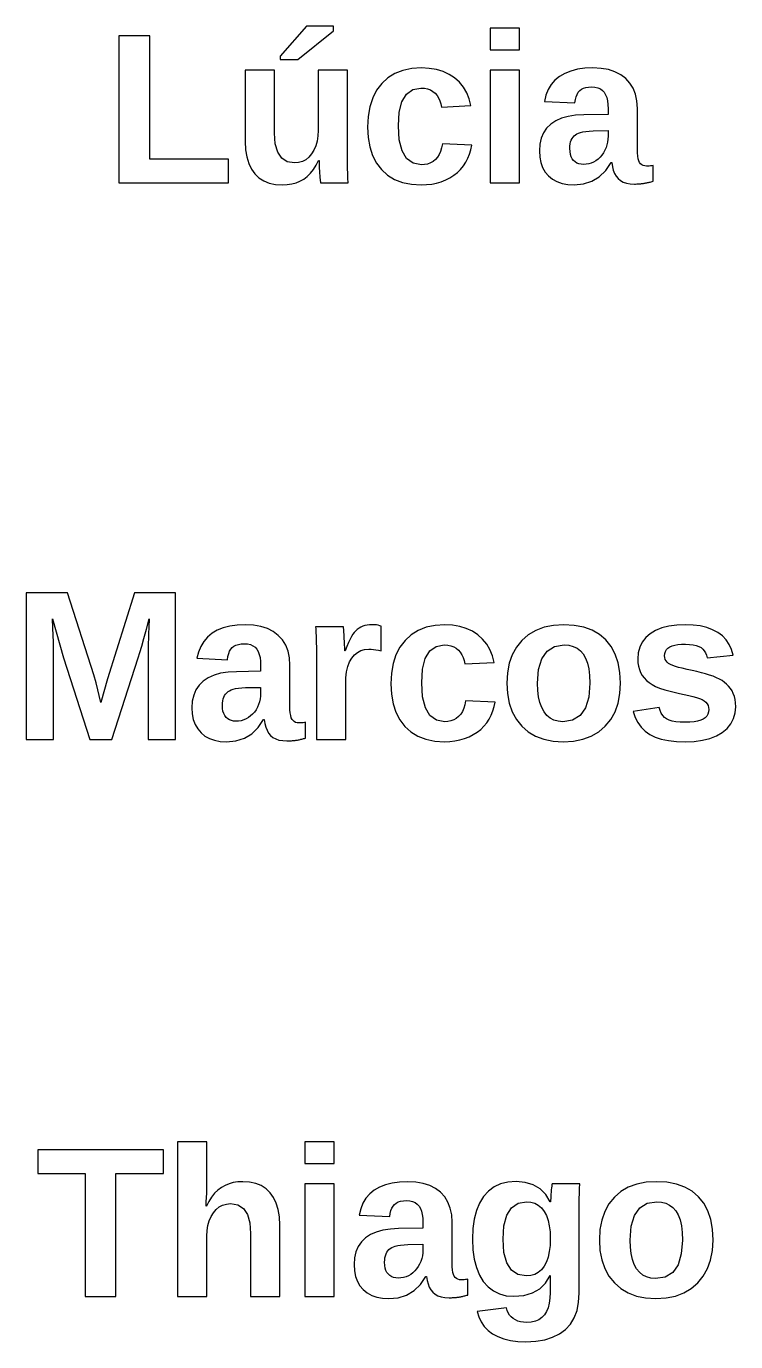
# Model space of a CAD drawing. Header units: metres. Extents: x 18 to 589, y 31 to 387.
# Drawn here: x 321.7 to 358.7, y 57.3 to 125.8 of the extents above; entities that cross this region are included whole.
import ezdxf

# ---------------------------------------------------------------- set-up
doc = ezdxf.new("R2010")
doc.units = ezdxf.units.M

msp = doc.modelspace()

# ---------------------------------------------------------------- linework, layer by layer
for p, q in [((336.337, 125.826), (334.97, 124.264)), ((335.892, 124.096), (337.737, 125.593)), ((337.737, 125.826), (336.337, 125.826)), ((337.737, 125.593), (337.737, 125.826)), ((347.421, 125.729), (345.896, 125.729)), ((345.896, 125.729), (345.896, 124.606)), ((347.421, 124.606), (347.421, 125.729)), ((328.174, 125.322), (326.573, 125.322)), ((326.573, 125.322), (326.573, 117.678)), ((328.174, 118.915), (328.174, 125.322)), ((334.97, 124.264), (334.97, 124.096)), ((334.97, 124.096), (335.892, 124.096)), ((345.896, 124.606), (347.421, 124.606)), ((334.671, 123.548), (333.147, 123.548)), ((333.147, 123.548), (333.147, 119.821)), ((334.671, 120.255), (334.671, 123.548)), ((338.469, 123.548), (336.945, 123.548)), ((336.945, 123.548), (336.945, 120.401)), ((338.469, 118.991), (338.469, 123.548)), ((340.936, 123.364), (340.57, 123.137)), ((341.352, 123.527), (340.936, 123.364)), ((341.817, 123.624), (341.352, 123.527)), ((342.33, 123.656), (341.817, 123.624)), ((342.73, 123.635), (342.33, 123.656)), ((343.102, 123.573), (342.73, 123.635)), ((343.445, 123.469), (343.102, 123.573)), ((343.759, 123.323), (343.445, 123.469)), ((344.044, 123.136), (343.759, 123.323)), ((347.421, 123.548), (345.896, 123.548)), ((345.896, 123.548), (345.896, 117.678)), ((347.421, 117.678), (347.421, 123.548)), ((349.784, 123.373), (349.511, 123.214)), ((350.095, 123.497), (349.784, 123.373)), ((350.442, 123.586), (350.095, 123.497)), ((350.827, 123.639), (350.442, 123.586)), ((351.249, 123.656), (350.827, 123.639)), ((351.674, 123.634), (351.249, 123.656)), ((352.057, 123.569), (351.674, 123.634)), ((352.4, 123.459), (352.057, 123.569)), ((352.702, 123.306), (352.4, 123.459)), ((352.964, 123.108), (352.702, 123.306)), ((340.252, 122.845), (339.989, 122.495)), ((340.57, 123.137), (340.252, 122.845)), ((344.296, 122.911), (344.044, 123.136)), ((344.506, 122.656), (344.296, 122.911)), ((344.677, 122.368), (344.506, 122.656)), ((349.079, 122.794), (348.922, 122.534)), ((349.275, 123.021), (349.079, 122.794)), ((349.511, 123.214), (349.275, 123.021)), ((350.757, 122.6), (350.882, 122.638)), ((350.882, 122.638), (351.024, 122.661)), ((351.024, 122.661), (351.184, 122.669)), ((351.184, 122.669), (351.356, 122.658)), ((351.356, 122.658), (351.508, 122.624)), ((351.508, 122.624), (351.639, 122.568)), ((353.18, 122.871), (352.964, 123.108)), ((353.349, 122.596), (353.18, 122.871)), ((339.784, 122.094), (339.637, 121.641)), ((339.989, 122.495), (339.784, 122.094)), ((341.309, 121.9), (341.544, 122.294)), ((341.544, 122.294), (341.874, 122.531)), ((341.874, 122.531), (342.298, 122.609)), ((342.298, 122.609), (342.48, 122.599)), ((342.48, 122.599), (342.645, 122.566)), ((342.645, 122.566), (342.792, 122.513)), ((342.792, 122.513), (342.923, 122.437)), ((342.923, 122.437), (343.036, 122.341)), ((343.036, 122.341), (343.132, 122.226)), ((343.132, 122.226), (343.213, 122.097)), ((343.213, 122.097), (343.278, 121.953)), ((343.278, 121.953), (343.327, 121.795)), ((344.807, 122.049), (344.677, 122.368)), ((344.896, 121.698), (344.807, 122.049)), ((348.805, 122.241), (348.727, 121.915)), ((348.922, 122.534), (348.805, 122.241)), ((350.316, 121.839), (350.342, 122.007)), ((350.342, 122.007), (350.379, 122.154)), ((350.379, 122.154), (350.429, 122.282)), ((350.429, 122.282), (350.49, 122.389)), ((350.49, 122.389), (350.563, 122.476)), ((350.563, 122.476), (350.651, 122.546)), ((350.651, 122.546), (350.757, 122.6)), ((351.639, 122.568), (351.75, 122.49)), ((351.75, 122.49), (351.841, 122.39)), ((351.841, 122.39), (351.913, 122.266)), ((351.913, 122.266), (351.969, 122.119)), ((351.969, 122.119), (352.009, 121.948)), ((352.009, 121.948), (352.033, 121.753)), ((353.469, 122.285), (353.349, 122.596)), ((353.542, 121.937), (353.469, 122.285)), ((353.566, 121.551), (353.542, 121.937)), ((339.637, 121.641), (339.549, 121.136)), ((341.12, 120.64), (341.168, 121.349)), ((341.168, 121.349), (341.309, 121.9)), ((343.327, 121.795), (343.361, 121.622)), ((343.361, 121.622), (344.896, 121.698)), ((348.727, 121.915), (350.316, 121.839)), ((352.033, 121.753), (352.041, 121.535)), ((352.041, 121.535), (352.041, 121.237)), ((353.566, 119.414), (353.566, 121.551)), ((339.549, 121.136), (339.52, 120.58)), ((339.52, 120.58), (339.549, 120.037)), ((341.168, 119.91), (341.12, 120.64)), ((349.055, 120.727), (348.841, 120.518)), ((349.314, 120.899), (349.055, 120.727)), ((349.616, 121.034), (349.314, 120.899)), ((349.96, 121.132), (349.616, 121.034)), ((350.347, 121.192), (349.96, 121.132)), ((350.777, 121.215), (350.347, 121.192)), ((352.041, 121.237), (350.777, 121.215)), ((334.713, 119.698), (334.671, 120.255)), ((336.931, 120.115), (336.89, 119.85)), ((336.945, 120.401), (336.931, 120.115)), ((339.549, 120.037), (339.636, 119.544)), ((341.312, 119.342), (341.168, 119.91)), ((348.556, 119.998), (348.485, 119.685)), ((348.675, 120.275), (348.556, 119.998)), ((348.841, 120.518), (348.675, 120.275)), ((350.092, 119.801), (350.125, 119.895)), ((350.125, 119.895), (350.167, 119.978)), ((350.167, 119.978), (350.218, 120.052)), ((350.218, 120.052), (350.277, 120.118)), ((350.277, 120.118), (350.345, 120.176)), ((350.345, 120.176), (350.421, 120.226)), ((350.421, 120.226), (350.506, 120.268)), ((350.506, 120.268), (350.607, 120.303)), ((350.607, 120.303), (350.734, 120.333)), ((350.734, 120.333), (350.884, 120.356)), ((350.884, 120.356), (351.06, 120.373)), ((351.06, 120.373), (351.26, 120.385)), ((351.26, 120.385), (352.041, 120.396)), ((352.035, 119.945), (352.014, 119.796)), ((352.041, 120.098), (352.035, 119.945)), ((352.041, 120.396), (352.041, 120.098)), ((333.147, 119.821), (333.167, 119.4)), ((333.167, 119.4), (333.227, 119.021)), ((334.838, 119.265), (334.713, 119.698)), ((335.046, 118.956), (334.838, 119.265)), ((336.727, 119.384), (336.605, 119.183)), ((336.822, 119.606), (336.727, 119.384)), ((336.89, 119.85), (336.822, 119.606)), ((339.636, 119.544), (339.782, 119.1)), ((341.552, 118.936), (341.312, 119.342)), ((343.318, 119.31), (343.245, 119.147)), ((343.373, 119.495), (343.318, 119.31)), ((343.41, 119.702), (343.373, 119.495)), ((344.94, 119.631), (343.41, 119.702)), ((344.832, 119.17), (344.896, 119.395)), ((344.896, 119.395), (344.94, 119.631)), ((348.485, 119.685), (348.461, 119.338)), ((348.461, 119.338), (348.48, 119.017)), ((350.05, 119.457), (350.055, 119.582)), ((350.058, 119.299), (350.05, 119.457)), ((350.055, 119.582), (350.069, 119.697)), ((350.081, 119.158), (350.058, 119.299)), ((350.069, 119.697), (350.092, 119.801)), ((351.801, 119.236), (351.718, 119.116)), ((351.873, 119.368), (351.801, 119.236)), ((351.934, 119.507), (351.873, 119.368)), ((351.981, 119.65), (351.934, 119.507)), ((352.014, 119.796), (351.981, 119.65)), ((353.57, 119.229), (353.566, 119.414)), ((353.584, 119.068), (353.57, 119.229)), ((332.275, 118.915), (328.174, 118.915)), ((332.275, 117.678), (332.275, 118.915)), ((333.227, 119.021), (333.327, 118.685)), ((333.327, 118.685), (333.466, 118.392)), ((335.338, 118.771), (335.046, 118.956)), ((335.713, 118.709), (335.338, 118.771)), ((335.926, 118.728), (335.713, 118.709)), ((336.121, 118.785), (335.926, 118.728)), ((336.3, 118.88), (336.121, 118.785)), ((336.461, 119.013), (336.3, 118.88)), ((336.605, 119.183), (336.461, 119.013)), ((336.697, 118.369), (336.838, 118.592)), ((336.838, 118.592), (336.966, 118.844)), ((336.966, 118.844), (336.993, 118.844)), ((336.993, 118.844), (336.996, 118.674)), ((336.996, 118.674), (337.004, 118.473)), ((338.471, 118.699), (338.469, 118.991)), ((338.476, 118.421), (338.471, 118.699)), ((339.782, 119.1), (339.985, 118.707)), ((339.985, 118.707), (340.247, 118.364)), ((341.888, 118.692), (341.552, 118.936)), ((342.319, 118.611), (341.888, 118.692)), ((342.487, 118.622), (342.319, 118.611)), ((342.644, 118.655), (342.487, 118.622)), ((342.789, 118.71), (342.644, 118.655)), ((342.924, 118.786), (342.789, 118.71)), ((343.046, 118.885), (342.924, 118.786)), ((343.155, 119.005), (343.046, 118.885)), ((343.245, 119.147), (343.155, 119.005)), ((344.36, 118.377), (344.508, 118.557)), ((344.508, 118.557), (344.638, 118.751)), ((344.638, 118.751), (344.745, 118.955)), ((344.745, 118.955), (344.832, 119.17)), ((348.48, 119.017), (348.537, 118.726)), ((348.537, 118.726), (348.633, 118.465)), ((350.12, 119.033), (350.081, 119.158)), ((350.174, 118.926), (350.12, 119.033)), ((350.243, 118.836), (350.174, 118.926)), ((350.325, 118.763), (350.243, 118.836)), ((350.417, 118.706), (350.325, 118.763)), ((350.52, 118.665), (350.417, 118.706)), ((350.633, 118.641), (350.52, 118.665)), ((350.756, 118.633), (350.633, 118.641)), ((350.896, 118.641), (350.756, 118.633)), ((351.032, 118.664), (350.896, 118.641)), ((351.163, 118.703), (351.032, 118.664)), ((351.289, 118.758), (351.163, 118.703)), ((351.409, 118.828), (351.289, 118.758)), ((351.523, 118.912), (351.409, 118.828)), ((351.626, 119.008), (351.523, 118.912)), ((351.718, 119.116), (351.626, 119.008)), ((351.917, 118.309), (352.199, 118.725)), ((352.199, 118.725), (352.231, 118.725)), ((352.231, 118.725), (352.262, 118.516)), ((352.262, 118.516), (352.31, 118.329)), ((353.606, 118.932), (353.584, 119.068)), ((353.637, 118.82), (353.606, 118.932)), ((353.677, 118.733), (353.637, 118.82)), ((353.727, 118.666), (353.677, 118.733)), ((353.79, 118.613), (353.727, 118.666)), ((353.864, 118.576), (353.79, 118.613)), ((353.95, 118.553), (353.864, 118.576)), ((354.049, 118.546), (353.95, 118.553)), ((354.118, 118.547), (354.049, 118.546)), ((354.186, 118.551), (354.118, 118.547)), ((354.253, 118.558), (354.186, 118.551)), ((354.319, 118.567), (354.253, 118.558)), ((354.385, 118.579), (354.319, 118.567)), ((354.385, 117.754), (354.385, 118.579)), ((333.466, 118.392), (333.646, 118.142)), ((333.646, 118.142), (333.863, 117.936)), ((333.863, 117.936), (334.115, 117.776)), ((335.998, 117.764), (336.193, 117.873)), ((336.193, 117.873), (336.374, 118.009)), ((336.374, 118.009), (336.542, 118.174)), ((336.542, 118.174), (336.697, 118.369)), ((337.004, 118.473), (337.017, 118.24)), ((337.017, 118.24), (337.035, 117.975)), ((337.035, 117.975), (337.058, 117.678)), ((338.485, 118.159), (338.476, 118.421)), ((338.497, 117.911), (338.485, 118.159)), ((338.512, 117.678), (338.497, 117.911)), ((340.247, 118.364), (340.562, 118.078)), ((340.562, 118.078), (340.926, 117.856)), ((340.926, 117.856), (341.338, 117.697)), ((343.355, 117.734), (343.589, 117.827)), ((343.589, 117.827), (343.808, 117.939)), ((343.808, 117.939), (344.009, 118.068)), ((344.009, 118.068), (344.193, 118.214)), ((344.193, 118.214), (344.36, 118.377)), ((348.633, 118.465), (348.766, 118.234)), ((348.766, 118.234), (348.938, 118.033)), ((348.938, 118.033), (349.144, 117.866)), ((349.144, 117.866), (349.38, 117.736)), ((351.196, 117.754), (351.582, 117.985)), ((351.582, 117.985), (351.917, 118.309)), ((352.31, 118.329), (352.375, 118.163)), ((352.375, 118.163), (352.459, 118.018)), ((352.459, 118.018), (352.559, 117.895)), ((352.559, 117.895), (352.681, 117.793)), ((326.573, 117.678), (332.275, 117.678)), ((334.115, 117.776), (334.401, 117.661)), ((334.401, 117.661), (334.722, 117.592)), ((334.722, 117.592), (335.078, 117.57)), ((335.078, 117.57), (335.329, 117.582)), ((335.329, 117.582), (335.567, 117.618)), ((335.567, 117.618), (335.79, 117.679)), ((335.79, 117.679), (335.998, 117.764)), ((337.058, 117.678), (338.512, 117.678)), ((341.338, 117.697), (341.799, 117.601)), ((341.799, 117.601), (342.309, 117.57)), ((342.309, 117.57), (342.587, 117.58)), ((342.587, 117.58), (342.855, 117.611)), ((342.855, 117.611), (343.111, 117.662)), ((343.111, 117.662), (343.355, 117.734)), ((345.896, 117.678), (347.421, 117.678)), ((349.38, 117.736), (349.646, 117.644)), ((349.646, 117.644), (349.942, 117.588)), ((349.942, 117.588), (350.267, 117.57)), ((350.267, 117.57), (350.758, 117.616)), ((350.758, 117.616), (351.196, 117.754)), ((352.681, 117.793), (352.827, 117.714)), ((352.827, 117.714), (352.997, 117.658)), ((352.997, 117.658), (353.191, 117.624)), ((353.191, 117.624), (353.409, 117.613)), ((353.409, 117.613), (353.472, 117.613)), ((353.472, 117.613), (353.532, 117.615)), ((353.532, 117.615), (353.589, 117.617)), ((353.589, 117.617), (353.643, 117.62)), ((353.643, 117.62), (353.693, 117.624)), ((353.693, 117.624), (353.742, 117.628)), ((353.742, 117.628), (353.789, 117.633)), ((353.789, 117.633), (353.835, 117.639)), ((353.835, 117.639), (353.88, 117.645)), ((353.88, 117.645), (353.924, 117.651)), ((353.924, 117.651), (353.967, 117.658)), ((353.967, 117.658), (354.011, 117.666)), ((354.011, 117.666), (354.054, 117.674)), ((354.054, 117.674), (354.097, 117.684)), ((354.097, 117.684), (354.141, 117.694)), ((354.141, 117.694), (354.185, 117.705)), ((354.185, 117.705), (354.232, 117.717)), ((354.232, 117.717), (354.281, 117.729)), ((354.281, 117.729), (354.332, 117.741)), ((354.332, 117.741), (354.385, 117.754)), ((323.889, 96.3218), (321.747, 96.3218)), ((321.747, 96.3218), (321.747, 88.678)), ((325.257, 92.047), (323.889, 96.3218)), ((327.383, 96.3218), (325.978, 91.8353)), ((329.515, 96.3218), (327.383, 96.3218)), ((329.515, 88.678), (329.515, 96.3218)), ((323.126, 94.507), (323.103, 94.9764)), ((323.103, 94.9764), (323.683, 92.9421)), ((328.002, 94.428), (328.148, 94.9764)), ((328.13, 94.5405), (328.116, 94.1874)), ((328.148, 94.9764), (328.13, 94.5405)), ((332.349, 94.5856), (332.001, 94.4971)), ((332.734, 94.6386), (332.349, 94.5856)), ((333.156, 94.6563), (332.734, 94.6386)), ((333.581, 94.6344), (333.156, 94.6563)), ((333.964, 94.5686), (333.581, 94.6344)), ((334.307, 94.4591), (333.964, 94.5686)), ((338.263, 94.5478), (336.809, 94.5478)), ((336.809, 94.5478), (336.816, 94.4451)), ((338.27, 94.4928), (338.263, 94.5478)), ((339.164, 94.5397), (339.071, 94.4857)), ((339.264, 94.5836), (339.164, 94.5397)), ((339.374, 94.6178), (339.264, 94.5836)), ((339.493, 94.6422), (339.374, 94.6178)), ((339.622, 94.6569), (339.493, 94.6422)), ((339.76, 94.6617), (339.622, 94.6569)), ((339.873, 94.6585), (339.76, 94.6617)), ((339.976, 94.6487), (339.873, 94.6585)), ((340.071, 94.6325), (339.976, 94.6487)), ((340.156, 94.6097), (340.071, 94.6325)), ((340.232, 94.5804), (340.156, 94.6097)), ((340.232, 93.3055), (340.232, 94.5804)), ((343.03, 94.6239), (342.565, 94.5265)), ((343.544, 94.6563), (343.03, 94.6239)), ((343.944, 94.6355), (343.544, 94.6563)), ((344.315, 94.573), (343.944, 94.6355)), ((344.658, 94.4688), (344.315, 94.573)), ((349.198, 94.6239), (348.711, 94.5265)), ((349.735, 94.6563), (349.198, 94.6239)), ((350.283, 94.625), (349.735, 94.6563)), ((350.777, 94.5309), (350.283, 94.625)), ((355.206, 94.5867), (354.839, 94.4928)), ((355.617, 94.643), (355.206, 94.5867)), ((356.071, 94.6617), (355.617, 94.643)), ((356.473, 94.6455), (356.071, 94.6617)), ((356.843, 94.5966), (356.473, 94.6455)), ((357.18, 94.5153), (356.843, 94.5966)), ((323.144, 94.1058), (323.126, 94.507)), ((323.158, 93.7727), (323.144, 94.1058)), ((327.758, 93.5436), (327.872, 93.9504)), ((327.872, 93.9504), (328.002, 94.428)), ((328.106, 93.9173), (328.1, 93.73)), ((328.116, 94.1874), (328.106, 93.9173)), ((331.182, 94.0207), (330.986, 93.7941)), ((331.417, 94.2141), (331.182, 94.0207)), ((331.691, 94.3733), (331.417, 94.2141)), ((332.001, 94.4971), (331.691, 94.3733)), ((334.609, 94.3056), (334.307, 94.4591)), ((334.87, 94.1084), (334.609, 94.3056)), ((335.087, 93.8708), (334.87, 94.1084)), ((335.256, 93.5963), (335.087, 93.8708)), ((336.816, 94.4451), (336.822, 94.3365)), ((336.822, 94.3365), (336.828, 94.222)), ((336.828, 94.222), (336.833, 94.1017)), ((336.833, 94.1017), (336.839, 93.9755)), ((336.839, 93.9755), (336.844, 93.84)), ((338.278, 94.4059), (338.27, 94.4928)), ((338.286, 94.2871), (338.278, 94.4059)), ((338.296, 94.1364), (338.286, 94.2871)), ((338.306, 93.9538), (338.296, 94.1364)), ((338.316, 93.7686), (338.306, 93.9538)), ((338.605, 93.905), (338.525, 93.7308)), ((338.68, 94.0498), (338.605, 93.905)), ((338.751, 94.1653), (338.68, 94.0498)), ((338.823, 94.2611), (338.751, 94.1653)), ((338.901, 94.3463), (338.823, 94.2611)), ((338.983, 94.4212), (338.901, 94.3463)), ((339.071, 94.4857), (338.983, 94.4212)), ((341.783, 94.1372), (341.466, 93.8453)), ((342.15, 94.3643), (341.783, 94.1372)), ((342.565, 94.5265), (342.15, 94.3643)), ((344.972, 94.323), (344.658, 94.4688)), ((345.258, 94.1355), (344.972, 94.323)), ((345.509, 93.9113), (345.258, 94.1355)), ((345.72, 93.6555), (345.509, 93.9113)), ((347.887, 94.1372), (347.549, 93.8453)), ((348.274, 94.3643), (347.887, 94.1372)), ((348.711, 94.5265), (348.274, 94.3643)), ((351.215, 94.3741), (350.777, 94.5309)), ((351.6, 94.1546), (351.215, 94.3741)), ((351.93, 93.8724), (351.6, 94.1546)), ((352.202, 93.5314), (351.93, 93.8724)), ((354.001, 93.9899), (353.819, 93.7576)), ((354.234, 94.1925), (354.001, 93.9899)), ((354.515, 94.3614), (354.234, 94.1925)), ((354.839, 94.4928), (354.515, 94.3614)), ((357.484, 94.4013), (357.18, 94.5153)), ((357.755, 94.2549), (357.484, 94.4013)), ((357.991, 94.0776), (357.755, 94.2549)), ((358.188, 93.8712), (357.991, 94.0776)), ((358.347, 93.6358), (358.188, 93.8712)), ((323.165, 93.5078), (323.158, 93.7727)), ((323.168, 93.3109), (323.165, 93.5078)), ((323.168, 88.678), (323.168, 93.3109)), ((327.578, 92.9421), (327.66, 93.2075)), ((327.66, 93.2075), (327.758, 93.5436)), ((328.095, 93.4997), (328.094, 93.4368)), ((328.094, 93.4368), (328.094, 93.3739)), ((328.094, 93.3739), (328.094, 93.3109)), ((328.094, 93.3109), (328.094, 88.678)), ((328.096, 93.5627), (328.095, 93.4997)), ((328.097, 93.6256), (328.096, 93.5627)), ((328.1, 93.73), (328.097, 93.6256)), ((330.712, 93.2412), (330.633, 92.9149)), ((330.829, 93.5342), (330.712, 93.2412)), ((330.986, 93.7941), (330.829, 93.5342)), ((332.286, 93.1545), (332.335, 93.282)), ((332.335, 93.282), (332.397, 93.3893)), ((332.397, 93.3893), (332.47, 93.4764)), ((332.47, 93.4764), (332.558, 93.5457)), ((332.558, 93.5457), (332.664, 93.5997)), ((332.664, 93.5997), (332.788, 93.6382)), ((332.788, 93.6382), (332.931, 93.6613)), ((332.931, 93.6613), (333.091, 93.669)), ((333.091, 93.669), (333.263, 93.6579)), ((333.263, 93.6579), (333.415, 93.6243)), ((333.415, 93.6243), (333.546, 93.5684)), ((333.546, 93.5684), (333.657, 93.4902)), ((333.657, 93.4902), (333.747, 93.3896)), ((333.747, 93.3896), (333.82, 93.266)), ((333.82, 93.266), (333.876, 93.1188)), ((335.376, 93.2849), (335.256, 93.5963)), ((335.448, 92.9366), (335.376, 93.2849)), ((336.844, 93.84), (336.848, 93.6917)), ((336.848, 93.6917), (336.85, 93.5305)), ((336.85, 93.5305), (336.852, 93.3566)), ((336.852, 93.3566), (336.852, 93.1699)), ((336.852, 93.1699), (336.852, 88.678)), ((338.324, 93.6101), (338.316, 93.7686)), ((338.329, 93.4782), (338.324, 93.6101)), ((338.332, 93.3731), (338.329, 93.4782)), ((338.334, 93.2946), (338.332, 93.3731)), ((338.355, 93.2946), (338.334, 93.2946)), ((338.442, 93.5274), (338.355, 93.2946)), ((338.525, 93.7308), (338.442, 93.5274)), ((338.831, 93.0918), (338.989, 93.2209)), ((338.989, 93.2209), (339.166, 93.3131)), ((339.166, 93.3131), (339.364, 93.3684)), ((339.364, 93.3684), (339.581, 93.3869)), ((339.581, 93.3869), (339.698, 93.3836)), ((339.698, 93.3836), (339.821, 93.3739)), ((339.821, 93.3739), (339.951, 93.3576)), ((339.951, 93.3576), (340.088, 93.3348)), ((340.088, 93.3348), (340.232, 93.3055)), ((341.202, 93.4951), (340.997, 93.0936)), ((341.466, 93.8453), (341.202, 93.4951)), ((342.522, 92.9004), (342.758, 93.2943)), ((342.758, 93.2943), (343.087, 93.5306)), ((343.087, 93.5306), (343.511, 93.6093)), ((343.511, 93.6093), (343.693, 93.5986)), ((343.693, 93.5986), (343.858, 93.5664)), ((343.858, 93.5664), (344.006, 93.5127)), ((344.006, 93.5127), (344.136, 93.4375)), ((344.136, 93.4375), (344.249, 93.3408)), ((344.249, 93.3408), (344.345, 93.2261)), ((344.345, 93.2261), (344.426, 93.0969)), ((345.89, 93.368), (345.72, 93.6555)), ((346.02, 93.0488), (345.89, 93.368)), ((347.268, 93.4967), (347.049, 93.0997)), ((347.549, 93.8453), (347.268, 93.4967)), ((348.591, 92.8926), (348.868, 93.2908)), ((348.868, 93.2908), (349.257, 93.5297)), ((349.257, 93.5297), (349.757, 93.6093)), ((349.757, 93.6093), (350.005, 93.5905)), ((350.005, 93.5905), (350.228, 93.5338)), ((350.228, 93.5338), (350.427, 93.4394)), ((350.427, 93.4394), (350.601, 93.3073)), ((350.601, 93.3073), (350.75, 93.1373)), ((352.414, 93.1355), (352.202, 93.5314)), ((353.612, 93.2039), (353.586, 92.8824)), ((353.69, 93.4956), (353.612, 93.2039)), ((353.819, 93.7576), (353.69, 93.4956)), ((354.986, 93.0451), (354.996, 93.1678)), ((354.996, 93.1678), (355.029, 93.2756)), ((355.029, 93.2756), (355.083, 93.3683)), ((355.083, 93.3683), (355.159, 93.4461)), ((355.159, 93.4461), (355.257, 93.5089)), ((355.257, 93.5089), (355.376, 93.5587)), ((355.376, 93.5587), (355.517, 93.5975)), ((355.517, 93.5975), (355.68, 93.6251)), ((355.68, 93.6251), (355.864, 93.6417)), ((355.864, 93.6417), (356.071, 93.6473)), ((356.071, 93.6473), (356.28, 93.6402)), ((356.28, 93.6402), (356.465, 93.619)), ((356.465, 93.619), (356.627, 93.5838)), ((356.627, 93.5838), (356.765, 93.5344)), ((356.765, 93.5344), (356.879, 93.4709)), ((356.879, 93.4709), (356.973, 93.3932)), ((356.973, 93.3932), (357.052, 93.3008)), ((357.052, 93.3008), (357.117, 93.194)), ((357.117, 93.194), (357.165, 93.0726)), ((358.468, 93.3713), (358.347, 93.6358)), ((358.55, 93.0777), (358.468, 93.3713)), ((323.683, 92.9421), (325.061, 88.678)), ((326.2, 88.678), (327.578, 92.9421)), ((330.633, 92.9149), (332.223, 92.8389)), ((332.223, 92.8389), (332.248, 93.0068)), ((332.248, 93.0068), (332.286, 93.1545)), ((333.876, 93.1188), (333.916, 92.9479)), ((333.916, 92.9479), (333.94, 92.7534)), ((333.94, 92.7534), (333.948, 92.5352)), ((333.948, 92.5352), (333.948, 92.2368)), ((335.473, 92.5514), (335.448, 92.9366)), ((335.473, 90.414), (335.473, 92.5514)), ((338.428, 92.2122), (338.491, 92.4857)), ((338.491, 92.4857), (338.58, 92.7235)), ((338.58, 92.7235), (338.694, 92.9258)), ((338.694, 92.9258), (338.831, 93.0918)), ((340.851, 92.6406), (340.763, 92.1362)), ((340.997, 93.0936), (340.851, 92.6406)), ((342.381, 92.349), (342.522, 92.9004)), ((344.426, 93.0969), (344.491, 92.9531)), ((344.491, 92.9531), (344.54, 92.7948)), ((344.54, 92.7948), (344.574, 92.622)), ((344.574, 92.622), (346.11, 92.6979)), ((346.11, 92.6979), (346.02, 93.0488)), ((346.893, 92.6543), (346.799, 92.1605)), ((347.049, 93.0997), (346.893, 92.6543)), ((348.424, 92.3351), (348.591, 92.8926)), ((350.75, 93.1373), (350.873, 92.9255)), ((350.873, 92.9255), (350.969, 92.6677)), ((350.969, 92.6677), (351.037, 92.3639)), ((352.566, 92.6847), (352.414, 93.1355)), ((352.656, 92.1789), (352.566, 92.6847)), ((353.586, 92.8824), (353.595, 92.6848)), ((353.595, 92.6848), (353.624, 92.5)), ((353.624, 92.5), (353.671, 92.328)), ((354.994, 92.9474), (354.986, 93.0451)), ((355.019, 92.8581), (354.994, 92.9474)), ((355.061, 92.7772), (355.019, 92.8581)), ((355.119, 92.7048), (355.061, 92.7772)), ((355.194, 92.6409), (355.119, 92.7048)), ((355.289, 92.5833), (355.194, 92.6409)), ((355.407, 92.5298), (355.289, 92.5833)), ((355.548, 92.4805), (355.407, 92.5298)), ((355.711, 92.4353), (355.548, 92.4805)), ((357.165, 93.0726), (357.199, 92.9366)), ((357.199, 92.9366), (358.55, 93.0777)), ((325.376, 91.6346), (325.257, 92.047)), ((325.978, 91.8353), (325.636, 90.6093)), ((331.221, 91.8991), (330.962, 91.7268)), ((331.522, 92.0341), (331.221, 91.8991)), ((331.867, 92.1318), (331.522, 92.0341)), ((332.254, 92.1921), (331.867, 92.1318)), ((332.684, 92.2151), (332.254, 92.1921)), ((333.948, 92.2368), (332.684, 92.2151)), ((338.377, 91.5586), (338.39, 91.9032)), ((338.39, 91.9032), (338.428, 92.2122)), ((340.763, 92.1362), (340.733, 91.5804)), ((342.334, 91.6401), (342.381, 92.349)), ((346.799, 92.1605), (346.768, 91.6183)), ((348.368, 91.6183), (348.424, 92.3351)), ((351.037, 92.3639), (351.078, 92.0141)), ((351.078, 92.0141), (351.092, 91.6183)), ((352.687, 91.6183), (352.656, 92.1789)), ((353.671, 92.328), (353.737, 92.1688)), ((353.737, 92.1688), (353.822, 92.0225)), ((353.822, 92.0225), (353.925, 91.8877)), ((353.925, 91.8877), (354.045, 91.7634)), ((355.897, 92.3941), (355.711, 92.4353)), ((356.166, 92.3374), (355.897, 92.3941)), ((356.423, 92.28), (356.166, 92.3374)), ((356.668, 92.2219), (356.423, 92.28)), ((356.9, 92.1632), (356.668, 92.2219)), ((357.12, 92.1038), (356.9, 92.1632)), ((357.326, 92.0419), (357.12, 92.1038)), ((357.514, 91.9754), (357.326, 92.0419)), ((357.685, 91.9043), (357.514, 91.9754)), ((357.84, 91.8287), (357.685, 91.9043)), ((357.977, 91.7486), (357.84, 91.8287)), ((325.636, 90.6093), (325.376, 91.6346)), ((330.581, 91.2755), (330.463, 90.9977)), ((330.748, 91.5185), (330.581, 91.2755)), ((330.962, 91.7268), (330.748, 91.5185)), ((332.125, 91.0523), (332.184, 91.1184)), ((332.184, 91.1184), (332.252, 91.1764)), ((332.252, 91.1764), (332.328, 91.2264)), ((332.328, 91.2264), (332.413, 91.2684)), ((332.413, 91.2684), (332.514, 91.3034)), ((332.514, 91.3034), (332.64, 91.3326)), ((332.64, 91.3326), (332.791, 91.356)), ((332.791, 91.356), (332.967, 91.3734)), ((332.967, 91.3734), (333.167, 91.385)), ((333.167, 91.385), (333.948, 91.3959)), ((333.948, 91.3959), (333.948, 91.0975)), ((338.377, 88.678), (338.377, 91.5586)), ((340.733, 91.5804), (340.762, 91.0369)), ((342.382, 90.9096), (342.334, 91.6401)), ((346.768, 91.6183), (346.799, 91.0741)), ((348.382, 91.2443), (348.368, 91.6183)), ((348.423, 90.9079), (348.382, 91.2443)), ((351.092, 91.6183), (351.036, 90.8957)), ((352.655, 91.0723), (352.687, 91.6183)), ((354.045, 91.7634), (354.182, 91.6495)), ((354.182, 91.6495), (354.337, 91.546)), ((354.337, 91.546), (354.508, 91.4529)), ((354.508, 91.4529), (354.722, 91.3636)), ((354.722, 91.3636), (355.003, 91.2715)), ((355.003, 91.2715), (355.351, 91.1765)), ((355.351, 91.1765), (355.767, 91.0788)), ((358.101, 91.6614), (357.977, 91.7486)), ((358.215, 91.565), (358.101, 91.6614)), ((358.318, 91.4592), (358.215, 91.565)), ((358.411, 91.344), (358.318, 91.4592)), ((358.493, 91.2196), (358.411, 91.344)), ((358.562, 91.0832), (358.493, 91.2196)), ((330.391, 90.6853), (330.368, 90.3381)), ((330.463, 90.9977), (330.391, 90.6853)), ((331.957, 90.4574), (331.962, 90.5824)), ((331.965, 90.2989), (331.957, 90.4574)), ((331.962, 90.5824), (331.976, 90.6969)), ((331.976, 90.6969), (331.999, 90.8011)), ((331.999, 90.8011), (332.032, 90.8948)), ((332.032, 90.8948), (332.074, 90.9781)), ((332.074, 90.9781), (332.125, 91.0523)), ((333.84, 90.5073), (333.78, 90.3679)), ((333.888, 90.65), (333.84, 90.5073)), ((333.921, 90.7959), (333.888, 90.65)), ((333.941, 90.9451), (333.921, 90.7959)), ((333.948, 91.0975), (333.941, 90.9451)), ((340.762, 91.0369), (340.85, 90.5435)), ((340.85, 90.5435), (340.995, 90.1003)), ((342.526, 90.3415), (342.382, 90.9096)), ((344.586, 90.4953), (344.531, 90.3105)), ((344.623, 90.7015), (344.586, 90.4953)), ((346.153, 90.631), (344.623, 90.7015)), ((346.11, 90.3953), (346.153, 90.631)), ((346.799, 91.0741), (346.893, 90.5785)), ((346.893, 90.5785), (347.049, 90.1315)), ((348.49, 90.6089), (348.423, 90.9079)), ((348.585, 90.3476), (348.49, 90.6089)), ((351.036, 90.8957), (350.867, 90.3337)), ((352.401, 90.1279), (352.56, 90.5754)), ((352.56, 90.5754), (352.655, 91.0723)), ((355.767, 91.0788), (356.25, 90.9782)), ((356.25, 90.9782), (356.462, 90.9306)), ((356.462, 90.9306), (356.648, 90.8788)), ((356.648, 90.8788), (356.808, 90.8229)), ((356.808, 90.8229), (356.942, 90.7629)), ((356.942, 90.7629), (357.05, 90.6988)), ((357.05, 90.6988), (357.135, 90.6279)), ((357.135, 90.6279), (357.201, 90.5478)), ((357.201, 90.5478), (357.248, 90.4583)), ((357.248, 90.4583), (357.276, 90.3594)), ((358.616, 90.9323), (358.562, 91.0832)), ((358.655, 90.7668), (358.616, 90.9323)), ((358.678, 90.5868), (358.655, 90.7668)), ((358.685, 90.3923), (358.678, 90.5868)), ((330.368, 90.3381), (330.387, 90.0168)), ((330.387, 90.0168), (330.444, 89.7257)), ((331.988, 90.1575), (331.965, 90.2989)), ((332.026, 90.0333), (331.988, 90.1575)), ((332.08, 89.9262), (332.026, 90.0333)), ((332.15, 89.8362), (332.08, 89.9262)), ((332.232, 89.763), (332.15, 89.8362)), ((332.324, 89.706), (332.232, 89.763)), ((333.195, 89.7578), (333.07, 89.7031)), ((333.316, 89.8281), (333.195, 89.7578)), ((333.429, 89.9122), (333.316, 89.8281)), ((333.532, 90.0082), (333.429, 89.9122)), ((333.625, 90.1162), (333.532, 90.0082)), ((333.708, 90.2361), (333.625, 90.1162)), ((333.78, 90.3679), (333.708, 90.2361)), ((335.477, 90.2288), (335.473, 90.414)), ((335.49, 90.0681), (335.477, 90.2288)), ((335.513, 89.9319), (335.49, 90.0681)), ((335.544, 89.8203), (335.513, 89.9319)), ((335.584, 89.7331), (335.544, 89.8203)), ((340.995, 90.1003), (341.199, 89.7072)), ((342.765, 89.9357), (342.526, 90.3415)), ((343.101, 89.6923), (342.765, 89.9357)), ((344.137, 89.7864), (344.003, 89.7097)), ((344.26, 89.885), (344.137, 89.7864)), ((344.368, 90.0054), (344.26, 89.885)), ((344.458, 90.1472), (344.368, 90.0054)), ((344.531, 90.3105), (344.458, 90.1472)), ((345.722, 89.5568), (345.851, 89.7508)), ((345.851, 89.7508), (345.959, 89.9552)), ((345.959, 89.9552), (346.045, 90.1701)), ((346.045, 90.1701), (346.11, 90.3953)), ((347.049, 90.1315), (347.268, 89.7331)), ((348.707, 90.1237), (348.585, 90.3476)), ((348.855, 89.9392), (348.707, 90.1237)), ((349.027, 89.7957), (348.855, 89.9392)), ((349.223, 89.6931), (349.027, 89.7957)), ((350.586, 89.9323), (350.192, 89.6914)), ((350.867, 90.3337), (350.586, 89.9323)), ((352.18, 89.7296), (352.401, 90.1279)), ((354.693, 90.3434), (353.353, 90.1427)), ((353.353, 90.1427), (353.455, 89.8364)), ((353.455, 89.8364), (353.591, 89.5642)), ((354.745, 90.1861), (354.693, 90.3434)), ((354.81, 90.0483), (354.745, 90.1861)), ((354.889, 89.9301), (354.81, 90.0483)), ((354.981, 89.8313), (354.889, 89.9301)), ((355.086, 89.7522), (354.981, 89.8313)), ((355.214, 89.6897), (355.086, 89.7522)), ((356.993, 89.7413), (356.862, 89.6827)), ((357.098, 89.8138), (356.993, 89.7413)), ((357.18, 89.901), (357.098, 89.8138)), ((357.239, 90.003), (357.18, 89.901)), ((357.274, 90.1198), (357.239, 90.003)), ((357.286, 90.2513), (357.274, 90.1198)), ((357.276, 90.3594), (357.286, 90.2513)), ((358.434, 89.502), (358.574, 89.7695)), ((358.574, 89.7695), (358.658, 90.0663)), ((358.658, 90.0663), (358.685, 90.3923)), ((330.444, 89.7257), (330.539, 89.4647)), ((330.539, 89.4647), (330.673, 89.234)), ((330.673, 89.234), (330.845, 89.0333)), ((332.427, 89.6653), (332.324, 89.706)), ((332.539, 89.6409), (332.427, 89.6653)), ((332.662, 89.6328), (332.539, 89.6409)), ((332.803, 89.6406), (332.662, 89.6328)), ((332.939, 89.664), (332.803, 89.6406)), ((333.07, 89.7031), (332.939, 89.664)), ((333.489, 88.9855), (333.823, 89.309)), ((333.823, 89.309), (334.105, 89.725)), ((334.105, 89.725), (334.138, 89.725)), ((334.138, 89.725), (334.168, 89.5165)), ((334.168, 89.5165), (334.217, 89.3292)), ((334.217, 89.3292), (334.282, 89.1632)), ((334.282, 89.1632), (334.365, 89.0184)), ((335.634, 89.6657), (335.584, 89.7331)), ((335.697, 89.6133), (335.634, 89.6657)), ((335.771, 89.5759), (335.697, 89.6133)), ((335.857, 89.5535), (335.771, 89.5759)), ((335.955, 89.546), (335.857, 89.5535)), ((336.024, 89.5473), (335.955, 89.546)), ((336.093, 89.5512), (336.024, 89.5473)), ((336.16, 89.5577), (336.093, 89.5512)), ((336.226, 89.5668), (336.16, 89.5577)), ((336.292, 89.5786), (336.226, 89.5668)), ((336.292, 88.7539), (336.292, 89.5786)), ((341.199, 89.7072), (341.46, 89.3642)), ((341.46, 89.3642), (341.775, 89.0781)), ((341.775, 89.0781), (342.139, 88.8556)), ((343.533, 89.6111), (343.101, 89.6923)), ((343.701, 89.6221), (343.533, 89.6111)), ((343.857, 89.6549), (343.701, 89.6221)), ((344.003, 89.7097), (343.857, 89.6549)), ((345.021, 88.9388), (345.223, 89.0676)), ((345.223, 89.0676), (345.407, 89.2135)), ((345.407, 89.2135), (345.573, 89.3766)), ((345.573, 89.3766), (345.722, 89.5568)), ((347.268, 89.7331), (347.549, 89.3833)), ((347.549, 89.3833), (347.885, 89.0903)), ((347.885, 89.0903), (348.269, 88.8625)), ((349.443, 89.6316), (349.223, 89.6931)), ((349.687, 89.6111), (349.443, 89.6316)), ((350.192, 89.6914), (349.687, 89.6111)), ((351.164, 88.8615), (351.553, 89.0886)), ((351.553, 89.0886), (351.895, 89.3805)), ((351.895, 89.3805), (352.18, 89.7296)), ((353.591, 89.5642), (353.762, 89.326)), ((353.762, 89.326), (353.967, 89.1219)), ((353.967, 89.1219), (354.207, 88.9519)), ((355.376, 89.641), (355.214, 89.6897)), ((355.571, 89.6063), (355.376, 89.641)), ((355.799, 89.5855), (355.571, 89.6063)), ((356.06, 89.5786), (355.799, 89.5855)), ((356.302, 89.5851), (356.06, 89.5786)), ((356.516, 89.6046), (356.302, 89.5851)), ((356.703, 89.6371), (356.516, 89.6046)), ((356.862, 89.6827), (356.703, 89.6371)), ((357.688, 88.8802), (357.988, 89.055)), ((357.988, 89.055), (358.239, 89.2639)), ((358.239, 89.2639), (358.434, 89.502)), ((321.747, 88.678), (323.168, 88.678)), ((325.061, 88.678), (326.2, 88.678)), ((328.094, 88.678), (329.515, 88.678)), ((330.845, 89.0333), (331.051, 88.8664)), ((331.051, 88.8664), (331.287, 88.7365)), ((331.287, 88.7365), (331.553, 88.6437)), ((331.553, 88.6437), (331.848, 88.5881)), ((331.848, 88.5881), (332.174, 88.5695)), ((332.174, 88.5695), (332.665, 88.6157)), ((332.665, 88.6157), (333.103, 88.7544)), ((333.103, 88.7544), (333.489, 88.9855)), ((334.365, 89.0184), (334.466, 88.8949)), ((334.466, 88.8949), (334.588, 88.7934)), ((334.588, 88.7934), (334.734, 88.7144)), ((334.734, 88.7144), (334.903, 88.658)), ((334.903, 88.658), (335.097, 88.6242)), ((335.097, 88.6242), (335.315, 88.6129)), ((335.315, 88.6129), (335.379, 88.6133)), ((335.379, 88.6133), (335.439, 88.6146)), ((335.439, 88.6146), (335.496, 88.6168)), ((335.496, 88.6168), (335.55, 88.6198)), ((335.55, 88.6198), (335.6, 88.6238)), ((335.6, 88.6238), (335.648, 88.6283)), ((335.648, 88.6283), (335.696, 88.6333)), ((335.696, 88.6333), (335.742, 88.6387)), ((335.742, 88.6387), (335.787, 88.6446)), ((335.787, 88.6446), (335.831, 88.6509)), ((335.831, 88.6509), (335.874, 88.6578)), ((335.874, 88.6578), (335.917, 88.6656)), ((335.917, 88.6656), (335.961, 88.6743)), ((335.961, 88.6743), (336.004, 88.6838)), ((336.004, 88.6838), (336.048, 88.6942)), ((336.048, 88.6942), (336.092, 88.7053)), ((336.092, 88.7053), (336.139, 88.7168)), ((336.139, 88.7168), (336.188, 88.7288)), ((336.188, 88.7288), (336.239, 88.7411)), ((336.239, 88.7411), (336.292, 88.7539)), ((336.852, 88.678), (338.377, 88.678)), ((342.139, 88.8556), (342.551, 88.6967)), ((342.551, 88.6967), (343.012, 88.6013)), ((343.012, 88.6013), (343.522, 88.5695)), ((343.522, 88.5695), (343.8, 88.5798)), ((343.8, 88.5798), (344.068, 88.6107)), ((344.068, 88.6107), (344.324, 88.6623)), ((344.324, 88.6623), (344.569, 88.7344)), ((344.569, 88.7344), (344.802, 88.8272)), ((344.802, 88.8272), (345.021, 88.9388)), ((348.269, 88.8625), (348.7, 88.6997)), ((348.7, 88.6997), (349.178, 88.6021)), ((349.178, 88.6021), (349.703, 88.5695)), ((349.703, 88.5695), (350.238, 88.602)), ((350.238, 88.602), (350.725, 88.6993)), ((350.725, 88.6993), (351.164, 88.8615)), ((354.207, 88.9519), (354.487, 88.8142)), ((354.487, 88.8142), (354.812, 88.7072)), ((354.812, 88.7072), (355.183, 88.6307)), ((355.183, 88.6307), (355.598, 88.5848)), ((355.598, 88.5848), (356.06, 88.5695)), ((356.06, 88.5695), (356.531, 88.5889)), ((356.531, 88.5889), (356.959, 88.6472)), ((356.959, 88.6472), (357.345, 88.7443)), ((357.345, 88.7443), (357.688, 88.8802)), ((328.887, 67.3218), (322.344, 67.3218)), ((322.344, 67.3218), (322.344, 66.0849)), ((328.887, 66.0849), (328.887, 67.3218)), ((331.148, 67.7287), (329.623, 67.7287)), ((329.623, 67.7287), (329.623, 59.678)), ((331.148, 65.5316), (331.148, 67.7287)), ((337.776, 67.7287), (336.251, 67.7287)), ((336.251, 67.7287), (336.251, 66.6057)), ((337.776, 66.6057), (337.776, 67.7287)), ((336.251, 66.6057), (337.776, 66.6057)), ((322.344, 66.0849), (324.812, 66.0849)), ((324.812, 66.0849), (324.812, 59.678)), ((326.413, 66.0849), (328.887, 66.0849)), ((326.413, 59.678), (326.413, 66.0849)), ((331.141, 65.0629), (331.146, 65.2961)), ((331.146, 65.2961), (331.148, 65.5316)), ((331.721, 65.2162), (331.554, 65.0504)), ((331.902, 65.3525), (331.721, 65.2162)), ((332.095, 65.4619), (331.902, 65.3525)), ((332.303, 65.5469), (332.095, 65.4619)), ((332.526, 65.6077), (332.303, 65.5469)), ((332.763, 65.6441), (332.526, 65.6077)), ((333.014, 65.6563), (332.763, 65.6441)), ((333.37, 65.6333), (333.014, 65.6563)), ((333.691, 65.5643), (333.37, 65.6333)), ((333.977, 65.4493), (333.691, 65.5643)), ((334.229, 65.2883), (333.977, 65.4493)), ((334.446, 65.0813), (334.229, 65.2883)), ((334.626, 64.83), (334.446, 65.0813)), ((337.776, 65.5478), (336.251, 65.5478)), ((336.251, 65.5478), (336.251, 59.678)), ((337.776, 59.678), (337.776, 65.5478)), ((339.865, 65.2141), (339.63, 65.0207)), ((340.139, 65.3733), (339.865, 65.2141)), ((340.449, 65.4971), (340.139, 65.3733)), ((340.797, 65.5856), (340.449, 65.4971)), ((341.182, 65.6386), (340.797, 65.5856)), ((341.604, 65.6563), (341.182, 65.6386)), ((342.028, 65.6344), (341.604, 65.6563)), ((342.412, 65.5686), (342.028, 65.6344)), ((342.755, 65.4591), (342.412, 65.5686)), ((343.057, 65.3056), (342.755, 65.4591)), ((343.318, 65.1084), (343.057, 65.3056)), ((343.535, 64.8708), (343.318, 65.1084)), ((345.814, 65.1618), (345.561, 64.8805)), ((346.109, 65.3805), (345.814, 65.1618)), ((346.447, 65.5368), (346.109, 65.3805)), ((346.826, 65.6305), (346.447, 65.5368)), ((347.248, 65.6617), (346.826, 65.6305)), ((347.729, 65.6194), (347.248, 65.6617)), ((348.146, 65.4925), (347.729, 65.6194)), ((348.501, 65.2809), (348.146, 65.4925)), ((348.793, 64.9847), (348.501, 65.2809)), ((349.074, 65.1193), (349.065, 64.9945)), ((349.083, 65.2406), (349.074, 65.1193)), ((349.093, 65.3441), (349.083, 65.2406)), ((349.104, 65.4298), (349.093, 65.3441)), ((349.114, 65.4977), (349.104, 65.4298)), ((349.125, 65.5478), (349.114, 65.4977)), ((350.568, 65.5478), (349.125, 65.5478)), ((350.547, 65.0496), (350.556, 65.3061)), ((350.556, 65.3061), (350.568, 65.5478)), ((352.705, 65.1372), (352.368, 64.8453)), ((353.093, 65.3643), (352.705, 65.1372)), ((353.53, 65.5265), (353.093, 65.3643)), ((354.017, 65.6239), (353.53, 65.5265)), ((354.554, 65.6563), (354.017, 65.6239)), ((355.102, 65.625), (354.554, 65.6563)), ((355.595, 65.5309), (355.102, 65.625)), ((356.034, 65.3741), (355.595, 65.5309)), ((356.419, 65.1546), (356.034, 65.3741)), ((356.749, 64.8724), (356.419, 65.1546)), ((331.104, 64.3761), (331.12, 64.6028)), ((331.12, 64.6028), (331.132, 64.8317)), ((331.256, 64.6304), (331.126, 64.3761)), ((331.132, 64.8317), (331.141, 65.0629)), ((331.398, 64.8552), (331.256, 64.6304)), ((331.554, 65.0504), (331.398, 64.8552)), ((331.792, 64.3408), (331.971, 64.4357)), ((331.971, 64.4357), (332.166, 64.4927)), ((332.166, 64.4927), (332.379, 64.5117)), ((332.379, 64.5117), (332.756, 64.4498)), ((332.756, 64.4498), (333.049, 64.2643)), ((334.765, 64.5362), (334.626, 64.83)), ((334.865, 64.1998), (334.765, 64.5362)), ((339.277, 64.5342), (339.16, 64.2412)), ((339.434, 64.7941), (339.277, 64.5342)), ((339.63, 65.0207), (339.434, 64.7941)), ((340.844, 64.3893), (340.918, 64.4764)), ((340.918, 64.4764), (341.006, 64.5457)), ((341.006, 64.5457), (341.112, 64.5997)), ((341.112, 64.5997), (341.236, 64.6382)), ((341.236, 64.6382), (341.379, 64.6613)), ((341.379, 64.6613), (341.539, 64.669)), ((341.539, 64.669), (341.711, 64.6579)), ((341.711, 64.6579), (341.863, 64.6243)), ((341.863, 64.6243), (341.994, 64.5684)), ((341.994, 64.5684), (342.105, 64.4902)), ((342.105, 64.4902), (342.195, 64.3896)), ((343.704, 64.5963), (343.535, 64.8708)), ((343.824, 64.2849), (343.704, 64.5963)), ((345.352, 64.5418), (345.189, 64.1506)), ((345.561, 64.8805), (345.352, 64.5418)), ((347.009, 64.3022), (347.351, 64.5366)), ((347.351, 64.5366), (347.79, 64.6147)), ((347.79, 64.6147), (348.018, 64.5944)), ((348.018, 64.5944), (348.224, 64.5335)), ((348.224, 64.5335), (348.408, 64.4321)), ((348.408, 64.4321), (348.57, 64.2901)), ((349.022, 64.6039), (348.793, 64.9847)), ((349.049, 64.6039), (349.022, 64.6039)), ((349.05, 64.6853), (349.049, 64.6039)), ((349.053, 64.7775), (349.05, 64.6853)), ((349.058, 64.8806), (349.053, 64.7775)), ((349.065, 64.9945), (349.058, 64.8806)), ((350.536, 64.1916), (350.537, 64.4923)), ((350.537, 64.4923), (350.541, 64.7783)), ((350.541, 64.7783), (350.547, 65.0496)), ((352.087, 64.4967), (351.868, 64.0997)), ((352.368, 64.8453), (352.087, 64.4967)), ((353.687, 64.2908), (354.076, 64.5297)), ((354.076, 64.5297), (354.576, 64.6093)), ((354.576, 64.6093), (354.824, 64.5905)), ((354.824, 64.5905), (355.047, 64.5338)), ((355.047, 64.5338), (355.246, 64.4394)), ((355.246, 64.4394), (355.42, 64.3073)), ((357.021, 64.5314), (356.749, 64.8724)), ((357.233, 64.1355), (357.021, 64.5314)), ((331.126, 64.3761), (331.104, 64.3761)), ((331.27, 63.6143), (331.365, 63.8363)), ((331.365, 63.8363), (331.487, 64.0369)), ((331.487, 64.0369), (331.631, 64.2078)), ((331.631, 64.2078), (331.792, 64.3408)), ((333.049, 64.2643), (333.258, 63.955)), ((333.258, 63.955), (333.384, 63.5221)), ((334.925, 63.8209), (334.865, 64.1998)), ((334.945, 63.3995), (334.925, 63.8209)), ((339.16, 64.2412), (339.081, 63.9149)), ((339.081, 63.9149), (340.671, 63.8389)), ((340.671, 63.8389), (340.696, 64.0068)), ((340.696, 64.0068), (340.734, 64.1545)), ((340.734, 64.1545), (340.783, 64.282)), ((340.783, 64.282), (340.844, 64.3893)), ((342.195, 64.3896), (342.268, 64.266)), ((342.268, 64.266), (342.324, 64.1188)), ((342.324, 64.1188), (342.364, 63.9479)), ((342.364, 63.9479), (342.388, 63.7534)), ((342.388, 63.7534), (342.396, 63.5352)), ((343.896, 63.9366), (343.824, 64.2849)), ((343.92, 63.5514), (343.896, 63.9366)), ((345.189, 64.1506), (345.073, 63.7068)), ((346.619, 63.3648), (346.765, 63.9116)), ((346.765, 63.9116), (347.009, 64.3022)), ((348.57, 64.2901), (348.71, 64.1074)), ((348.71, 64.1074), (348.826, 63.8886)), ((348.826, 63.8886), (348.917, 63.6379)), ((350.536, 59.857), (350.536, 64.1916)), ((351.868, 64.0997), (351.712, 63.6543)), ((353.243, 63.3351), (353.409, 63.8926)), ((353.409, 63.8926), (353.687, 64.2908)), ((355.42, 64.3073), (355.569, 64.1373)), ((355.569, 64.1373), (355.692, 63.9255)), ((355.692, 63.9255), (355.787, 63.6677)), ((357.384, 63.6847), (357.233, 64.1355)), ((331.148, 62.819), (331.161, 63.1056)), ((331.161, 63.1056), (331.202, 63.3707)), ((331.202, 63.3707), (331.27, 63.6143)), ((333.384, 63.5221), (333.426, 62.9655)), ((334.945, 59.678), (334.945, 63.3995)), ((339.97, 63.0341), (339.669, 62.8991)), ((340.315, 63.1318), (339.97, 63.0341)), ((340.702, 63.1921), (340.315, 63.1318)), ((341.132, 63.2151), (340.702, 63.1921)), ((342.396, 63.2368), (341.132, 63.2151)), ((342.396, 63.5352), (342.396, 63.2368)), ((343.92, 61.414), (343.92, 63.5514)), ((345.004, 63.2105), (344.98, 62.6617)), ((345.073, 63.7068), (345.004, 63.2105)), ((346.57, 62.6617), (346.619, 63.3648)), ((348.917, 63.6379), (348.981, 63.3552)), ((348.981, 63.3552), (349.02, 63.0407)), ((349.02, 63.0407), (349.033, 62.6943)), ((351.618, 63.1605), (351.587, 62.6183)), ((351.712, 63.6543), (351.618, 63.1605)), ((353.187, 62.6183), (353.243, 63.3351)), ((355.787, 63.6677), (355.856, 63.3639)), ((355.856, 63.3639), (355.897, 63.0141)), ((357.475, 63.1789), (357.384, 63.6847)), ((357.505, 62.6183), (357.475, 63.1789)), ((331.148, 59.678), (331.148, 62.819)), ((333.426, 62.9655), (333.426, 59.678)), ((339.196, 62.5185), (339.029, 62.2755)), ((339.41, 62.7268), (339.196, 62.5185)), ((339.669, 62.8991), (339.41, 62.7268)), ((341.088, 62.3326), (341.239, 62.356)), ((341.239, 62.356), (341.415, 62.3734)), ((341.415, 62.3734), (341.615, 62.385)), ((341.615, 62.385), (342.396, 62.3959)), ((342.396, 62.3959), (342.396, 62.0975)), ((344.98, 62.6617), (345.003, 62.1153)), ((346.618, 61.9723), (346.57, 62.6617)), ((349.02, 62.3381), (348.981, 62.0159)), ((349.033, 62.6943), (349.02, 62.3381)), ((351.587, 62.6183), (351.618, 62.0741)), ((353.201, 62.2443), (353.187, 62.6183)), ((355.91, 62.6183), (355.854, 61.8957)), ((355.897, 63.0141), (355.91, 62.6183)), ((357.474, 62.0723), (357.505, 62.6183)), ((338.839, 61.6853), (338.816, 61.3381)), ((338.911, 61.9977), (338.839, 61.6853)), ((339.029, 62.2755), (338.911, 61.9977)), ((340.41, 61.5824), (340.424, 61.6969)), ((340.424, 61.6969), (340.447, 61.8011)), ((340.447, 61.8011), (340.48, 61.8948)), ((340.48, 61.8948), (340.522, 61.9781)), ((340.522, 61.9781), (340.573, 62.0523)), ((340.573, 62.0523), (340.632, 62.1184)), ((340.632, 62.1184), (340.7, 62.1764)), ((340.7, 62.1764), (340.776, 62.2264)), ((340.776, 62.2264), (340.861, 62.2684)), ((340.861, 62.2684), (340.962, 62.3034)), ((340.962, 62.3034), (341.088, 62.3326)), ((342.369, 61.7959), (342.335, 61.65)), ((342.389, 61.9451), (342.369, 61.7959)), ((342.396, 62.0975), (342.389, 61.9451)), ((345.003, 62.1153), (345.071, 61.6219)), ((346.763, 61.4361), (346.618, 61.9723)), ((348.917, 61.7279), (348.826, 61.4738)), ((348.981, 62.0159), (348.917, 61.7279)), ((351.618, 62.0741), (351.712, 61.5785)), ((353.241, 61.9079), (353.201, 62.2443)), ((353.309, 61.6089), (353.241, 61.9079)), ((355.854, 61.8957), (355.686, 61.3337)), ((357.379, 61.5754), (357.474, 62.0723)), ((338.816, 61.3381), (338.835, 61.0168)), ((338.835, 61.0168), (338.892, 60.7257)), ((340.405, 61.4574), (340.41, 61.5824)), ((340.413, 61.2989), (340.405, 61.4574)), ((340.436, 61.1575), (340.413, 61.2989)), ((340.474, 61.0333), (340.436, 61.1575)), ((340.528, 60.9262), (340.474, 61.0333)), ((341.98, 61.0082), (341.877, 60.9122)), ((342.073, 61.1162), (341.98, 61.0082)), ((342.156, 61.2361), (342.073, 61.1162)), ((342.228, 61.3679), (342.156, 61.2361)), ((342.288, 61.5073), (342.228, 61.3679)), ((342.335, 61.65), (342.288, 61.5073)), ((343.925, 61.2288), (343.92, 61.414)), ((343.938, 61.0681), (343.925, 61.2288)), ((343.96, 60.9319), (343.938, 61.0681)), ((345.071, 61.6219), (345.183, 61.1814)), ((345.183, 61.1814), (345.341, 60.7938)), ((347.005, 61.0531), (346.763, 61.4361)), ((347.344, 60.8233), (347.005, 61.0531)), ((348.57, 61.0713), (348.406, 60.9293)), ((348.71, 61.2539), (348.57, 61.0713)), ((348.826, 61.4738), (348.71, 61.2539)), ((351.712, 61.5785), (351.868, 61.1315)), ((351.868, 61.1315), (352.087, 60.7331)), ((353.404, 61.3476), (353.309, 61.6089)), ((353.526, 61.1237), (353.404, 61.3476)), ((353.674, 60.9392), (353.526, 61.1237)), ((355.686, 61.3337), (355.405, 60.9323)), ((356.998, 60.7296), (357.22, 61.1279)), ((357.22, 61.1279), (357.379, 61.5754)), ((338.892, 60.7257), (338.987, 60.4647)), ((338.987, 60.4647), (339.121, 60.234)), ((340.598, 60.8362), (340.528, 60.9262)), ((340.68, 60.763), (340.598, 60.8362)), ((340.772, 60.706), (340.68, 60.763)), ((340.875, 60.6653), (340.772, 60.706)), ((340.987, 60.6409), (340.875, 60.6653)), ((341.11, 60.6328), (340.987, 60.6409)), ((341.251, 60.6406), (341.11, 60.6328)), ((341.387, 60.664), (341.251, 60.6406)), ((341.518, 60.7031), (341.387, 60.664)), ((341.643, 60.7578), (341.518, 60.7031)), ((341.764, 60.8281), (341.643, 60.7578)), ((341.877, 60.9122), (341.764, 60.8281)), ((341.937, 59.9855), (342.271, 60.309)), ((342.271, 60.309), (342.553, 60.725)), ((342.553, 60.725), (342.586, 60.725)), ((342.586, 60.725), (342.616, 60.5165)), ((342.616, 60.5165), (342.664, 60.3292)), ((342.664, 60.3292), (342.73, 60.1632)), ((343.992, 60.8203), (343.96, 60.9319)), ((344.032, 60.7331), (343.992, 60.8203)), ((344.082, 60.6657), (344.032, 60.7331)), ((344.145, 60.6133), (344.082, 60.6657)), ((344.219, 60.5759), (344.145, 60.6133)), ((344.305, 60.5535), (344.219, 60.5759)), ((344.403, 60.546), (344.305, 60.5535)), ((344.472, 60.5473), (344.403, 60.546)), ((344.54, 60.5512), (344.472, 60.5473)), ((344.608, 60.5577), (344.54, 60.5512)), ((344.674, 60.5668), (344.608, 60.5577)), ((344.74, 60.5786), (344.674, 60.5668)), ((344.74, 59.7539), (344.74, 60.5786)), ((345.341, 60.7938), (345.544, 60.4592)), ((345.544, 60.4592), (345.789, 60.1819)), ((347.78, 60.7467), (347.344, 60.8233)), ((348.011, 60.767), (347.78, 60.7467)), ((348.22, 60.8279), (348.011, 60.767)), ((348.406, 60.9293), (348.22, 60.8279)), ((348.478, 60.0775), (348.785, 60.3798)), ((348.785, 60.3798), (349.022, 60.7684)), ((349.022, 60.7684), (349.033, 60.7684)), ((349.033, 60.7684), (349.022, 60.1879)), ((352.087, 60.7331), (352.368, 60.3833)), ((352.368, 60.3833), (352.704, 60.0903)), ((353.846, 60.7957), (353.674, 60.9392)), ((354.041, 60.6931), (353.846, 60.7957)), ((354.261, 60.6316), (354.041, 60.6931)), ((354.505, 60.6111), (354.261, 60.6316)), ((355.011, 60.6914), (354.505, 60.6111)), ((355.405, 60.9323), (355.011, 60.6914)), ((356.372, 60.0886), (356.713, 60.3805)), ((356.713, 60.3805), (356.998, 60.7296)), ((324.812, 59.678), (326.413, 59.678)), ((329.623, 59.678), (331.148, 59.678)), ((333.426, 59.678), (334.945, 59.678)), ((336.251, 59.678), (337.776, 59.678)), ((339.121, 60.234), (339.293, 60.0333)), ((339.293, 60.0333), (339.499, 59.8664)), ((339.499, 59.8664), (339.735, 59.7365)), ((339.735, 59.7365), (340.001, 59.6437)), ((340.001, 59.6437), (340.296, 59.5881)), ((340.622, 59.5695), (341.112, 59.6157)), ((341.112, 59.6157), (341.551, 59.7544)), ((341.551, 59.7544), (341.937, 59.9855)), ((342.73, 60.1632), (342.813, 60.0184)), ((342.813, 60.0184), (342.914, 59.8949)), ((342.914, 59.8949), (343.036, 59.7934)), ((343.036, 59.7934), (343.181, 59.7144)), ((343.181, 59.7144), (343.351, 59.658)), ((343.351, 59.658), (343.545, 59.6242)), ((343.545, 59.6242), (343.763, 59.6129)), ((343.763, 59.6129), (343.827, 59.6133)), ((343.827, 59.6133), (343.887, 59.6146)), ((343.887, 59.6146), (343.944, 59.6168)), ((343.944, 59.6168), (343.997, 59.6198)), ((343.997, 59.6198), (344.048, 59.6238)), ((344.048, 59.6238), (344.096, 59.6283)), ((344.096, 59.6283), (344.143, 59.6333)), ((344.143, 59.6333), (344.19, 59.6387)), ((344.19, 59.6387), (344.235, 59.6446)), ((344.235, 59.6446), (344.279, 59.6509)), ((344.279, 59.6509), (344.322, 59.6578)), ((344.322, 59.6578), (344.365, 59.6656)), ((344.365, 59.6656), (344.409, 59.6743)), ((344.409, 59.6743), (344.452, 59.6838)), ((344.452, 59.6838), (344.495, 59.6942)), ((344.495, 59.6942), (344.54, 59.7053)), ((344.54, 59.7053), (344.587, 59.7168)), ((344.587, 59.7168), (344.635, 59.7288)), ((344.635, 59.7288), (344.686, 59.7411)), ((344.686, 59.7411), (344.74, 59.7539)), ((345.789, 60.1819), (346.07, 59.9662)), ((346.07, 59.9662), (346.388, 59.8121)), ((346.388, 59.8121), (346.742, 59.7197)), ((346.742, 59.7197), (347.134, 59.6889)), ((347.134, 59.6889), (347.652, 59.732)), ((347.652, 59.732), (348.1, 59.8616)), ((348.1, 59.8616), (348.478, 60.0775)), ((349.022, 59.8787), (349.01, 59.5858)), ((349.022, 60.1879), (349.022, 59.8787)), ((350.507, 59.3803), (350.536, 59.857)), ((352.704, 60.0903), (353.087, 59.8625)), ((353.087, 59.8625), (353.518, 59.6997)), ((353.518, 59.6997), (353.996, 59.6021)), ((353.996, 59.6021), (354.522, 59.5695)), ((354.522, 59.5695), (355.057, 59.602)), ((355.057, 59.602), (355.544, 59.6993)), ((355.544, 59.6993), (355.982, 59.8615)), ((355.982, 59.8615), (356.372, 60.0886)), ((340.296, 59.5881), (340.622, 59.5695)), ((346.749, 59.0813), (345.224, 58.9022)), ((346.789, 58.9463), (346.749, 59.0813)), ((346.844, 58.8235), (346.789, 58.9463)), ((348.917, 59.091), (348.835, 58.8893)), ((348.975, 59.3232), (348.917, 59.091)), ((349.01, 59.5858), (348.975, 59.3232)), ((350.28, 58.5739), (350.422, 58.9526)), ((350.422, 58.9526), (350.507, 59.3803)), ((345.224, 58.9022), (345.305, 58.6124)), ((345.305, 58.6124), (345.426, 58.3506)), ((345.426, 58.3506), (345.587, 58.1168)), ((346.914, 58.7128), (346.844, 58.8235)), ((346.999, 58.6143), (346.914, 58.7128)), ((347.099, 58.5279), (346.999, 58.6143)), ((347.213, 58.4557), (347.099, 58.5279)), ((347.34, 58.3995), (347.213, 58.4557)), ((347.481, 58.3593), (347.34, 58.3995)), ((347.634, 58.3352), (347.481, 58.3593)), ((347.801, 58.3272), (347.634, 58.3352)), ((348.042, 58.3428), (347.801, 58.3272)), ((348.254, 58.3897), (348.042, 58.3428)), ((348.44, 58.4678), (348.254, 58.3897)), ((348.598, 58.5772), (348.44, 58.4678)), ((348.729, 58.7178), (348.598, 58.5772)), ((348.835, 58.8893), (348.729, 58.7178)), ((349.825, 57.9637), (350.081, 58.2443)), ((350.081, 58.2443), (350.28, 58.5739)), ((345.587, 58.1168), (345.789, 57.911)), ((345.789, 57.911), (346.03, 57.7331)), ((346.03, 57.7331), (346.308, 57.5857)), ((346.308, 57.5857), (346.62, 57.471)), ((348.74, 57.4259), (349.153, 57.554)), ((349.153, 57.554), (349.515, 57.7332)), ((349.515, 57.7332), (349.825, 57.9637)), ((346.62, 57.471), (346.966, 57.3891)), ((346.966, 57.3891), (347.345, 57.3399)), ((347.345, 57.3399), (347.758, 57.3235)), ((347.758, 57.3235), (348.275, 57.3491)), ((348.275, 57.3491), (348.74, 57.4259))]:
    msp.add_line(p, q)

doc.saveas('drawing.dxf')
